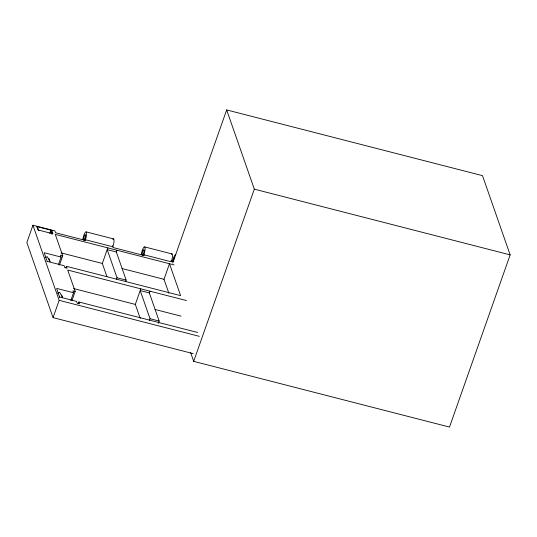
<?xml version="1.0" encoding="UTF-8"?>
<svg xmlns="http://www.w3.org/2000/svg" width="537" height="537" viewBox="0 0 537 537"><rect width="100%" height="100%" fill="white"/><g stroke="black" fill="none" stroke-linecap="round" stroke-linejoin="round"><path stroke-width="0.81" d="M84.497 240.113L85.027 238.616L85.678 240.489L55.526 232.743L54.875 230.87L32.945 225.231L26.85 242.543L53.056 317.629L193.26 353.655M37.644 226.782L37.342 227.648L37.798 227.769L38.845 230.769M49.76 233.407L50.894 230.185M52.445 233.991L51.505 231.286L51.807 230.42L36.731 226.547L37.912 229.93L52.988 233.803L51.807 230.42M58.392 264.808L61.111 257.075L60.453 255.203L62.742 255.787L59.473 265.056M65.863 267.849L66.407 266.298L180.62 295.645L169.484 263.734L164 279.307L168.887 293.316M53.056 317.629L59.151 300.324L32.945 225.231M70.837 300.472L73.556 292.746L72.904 290.873L75.187 291.457L71.924 300.727M78.315 303.512L78.858 301.969L197.636 332.49M106.944 276.696L102.325 263.459L107.809 247.886M125.631 281.636L126.161 280.126L116.334 251.967L116.945 250.235M116.482 279.314L117.026 277.777L107.199 249.618L116.334 251.967M142.976 255.135L143.5 253.639L144.158 255.518L113.092 247.537L112.434 245.657M140.217 318.421L135.331 304.412L140.815 288.839M158.355 323.381L159.167 321.072L149.34 292.913L149.951 291.182M149.487 320.267L150.031 318.723L140.204 290.564L149.34 292.913M172.699 263.164L226.668 109.924L482.501 175.653L510.15 254.874L449.509 427.076L193.676 361.347L190.662 352.715M193.676 361.347L254.316 189.145L226.668 109.924M45.081 257.767L47.216 256.599L50.028 261.673L48.927 258.519M57.634 293.377L59.667 292.262L62.473 297.344L61.668 295.021M254.316 189.145L510.15 254.874M86.195 231.89L113.609 238.931M144.675 246.913L172.082 253.954M170.914 260.68L173.834 261.432M51.505 231.286L50.585 231.051L51.639 234.058M174.048 264.902L55.271 234.387L62.742 255.787M61.104 252.873L102.325 263.459M121.966 268.507L164 279.307M61.111 257.075L44.209 252.732L47.243 261.72M117.026 277.777L126.161 280.126M47.222 261.371L64.125 265.714L64.776 267.594L67.065 268.178L66.407 266.298M186.5 300.572L67.716 270.057L75.187 291.457M73.603 288.55L135.331 304.412M155.025 309.473L181.016 316.152M73.556 292.746L56.654 288.403L59.721 297.471M150.031 318.723L159.167 321.072M59.667 297.042L76.569 301.385L77.227 303.257L79.51 303.848L78.858 301.969M59.151 300.324L199.355 336.343M112.783 239.267A5.833 1.403 -75.6 0 1 114.032 240.596A5.833 1.403 -75.6 0 1 112.83 246.785L85.417 239.744A5.833 1.403 -75.6 0 0 86.021 231.83A5.833 1.403 -75.6 0 0 82.785 239.569M171.256 254.29A5.833 1.403 -75.6 0 1 172.511 255.619A5.833 1.403 -75.6 0 1 171.303 261.808L143.896 254.766A5.833 1.403 -75.6 0 0 144.5 246.852A5.833 1.403 -75.6 0 0 141.258 254.592M173.25 261.532A2.913 0.705 -75.6 0 1 174.767 257.679M172.578 261.136A5.833 1.403 -75.6 0 1 175.74 254.894M84.772 239.247A2.913 0.705 -75.6 0 0 85.417 234.689A2.913 0.705 -75.6 0 0 83.705 238.529A2.913 0.705 -75.6 0 0 84.772 239.247M143.251 254.27A2.913 0.705 -75.6 0 0 143.889 249.712A2.913 0.705 -75.6 0 0 142.184 253.551A2.913 0.705 -75.6 0 0 143.251 254.27"/></g></svg>
